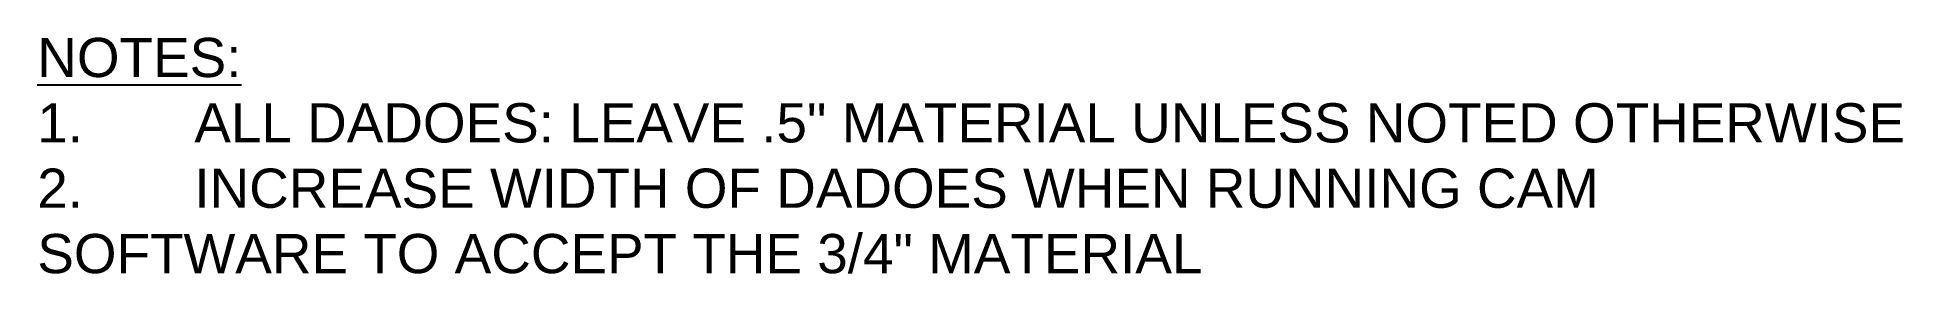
# Model space of a CAD drawing. Header units: inches. Extents: x 0 to 4.75, y -0.6 to 0.
import ezdxf

# ---------------------------------------------------------------- set-up
doc = ezdxf.new("R2010")
doc.units = ezdxf.units.IN
doc.header["$MEASUREMENT"] = 0
doc.styles.add('ANNO', font='swissli.ttf')

msp = doc.modelspace()

# ---------------------------------------------------------------- texts
at = {"color": 4, "linetype": 'Continuous', "insert": (0, 0), "char_height": 0.1, "width": 4.5, "attachment_point": 1, "style": 'ANNO'}
msp.add_mtext('\\A1;{\\LNOTES:\\P\\pi-0.3,l0.4,t0.4;}1.^IALL DADOES: LEAVE .5" MATERIAL UNLESS NOTED OTHERWISE\\P2.^IINCREASE WIDTH OF DADOES WHEN RUNNING CAM SOFTWARE TO ACCEPT THE 3/4" MATERIAL ', dxfattribs=at)

doc.saveas('drawing.dxf')
